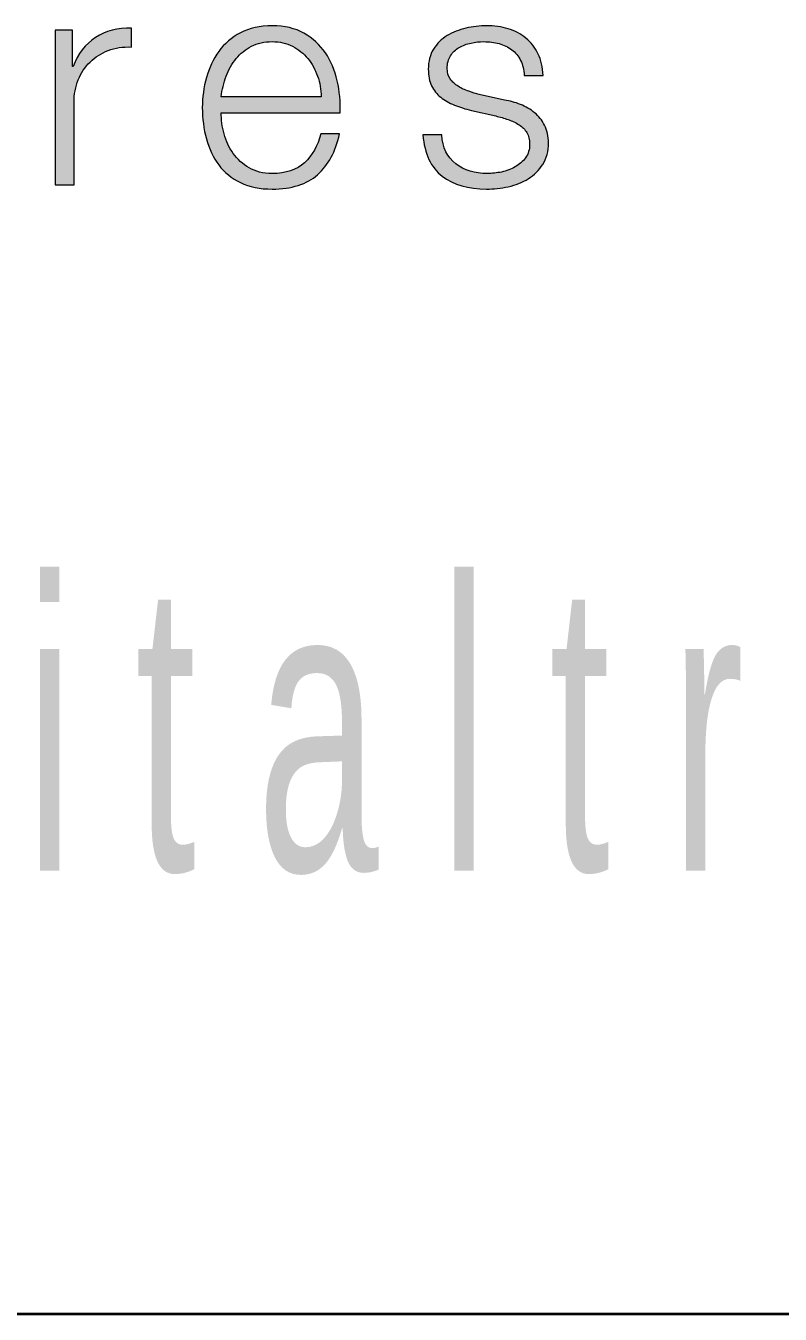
# Paper-space layout 'PCB' of a CAD drawing. Header units: millimetres. Extents: x 0 to 594, y 0 to 420.
# Drawn here: x 481.76 to 486.98, y 5 to 13.93 of the extents above; entities that cross this region are included whole.
import ezdxf

# ---------------------------------------------------------------- set-up
doc = ezdxf.new("R2010")
doc.units = ezdxf.units.MM
doc.linetypes.add('SLD-Solido', pattern=[0])
doc.layers.add('FORMAT', color=7, linetype='SLD-Solido', lineweight=35)
doc.styles.add('SLDTEXTSTYLE8', font='TXT', dxfattribs={"width": 0.567515})

psp = doc.layouts.new('PCB')

# ---------------------------------------------------------------- hatches: boundary and pattern name
at = {"layer": 'FORMAT'}
h = psp.add_hatch(color=256, dxfattribs=at)
edge = h.paths.add_edge_path(flags=0)
edge.add_spline(control_points=[(483.9328, 13.3237), (483.9356, 13.3984), (483.9287, 13.4722), (483.9121, 13.5448)], knot_values=[21, 21, 21, 21, 22, 22, 22, 22], weights=[1, 1, 1, 1], degree=3, periodic=0)
edge.add_spline(control_points=[(483.9121, 13.5448), (483.8955, 13.6174), (483.8681, 13.6818), (483.8301, 13.7378)], knot_values=[0, 0, 0, 0, 1, 1, 1, 1], weights=[1, 1, 1, 1], degree=3, periodic=0)
edge.add_spline(control_points=[(483.8301, 13.7378), (483.792, 13.7939), (483.7425, 13.8393), (483.6817, 13.8739)], knot_values=[1, 1, 1, 1, 2, 2, 2, 2], weights=[1, 1, 1, 1], degree=3, periodic=0)
edge.add_spline(control_points=[(483.6817, 13.8739), (483.6208, 13.9084), (483.5475, 13.9257), (483.4617, 13.9257)], knot_values=[2, 2, 2, 2, 3, 3, 3, 3], weights=[1, 1, 1, 1], degree=3, periodic=0)
edge.add_spline(control_points=[(483.4617, 13.9257), (483.3772, 13.9257), (483.3042, 13.9094), (483.2426, 13.8769)], knot_values=[3, 3, 3, 3, 4, 4, 4, 4], weights=[1, 1, 1, 1], degree=3, periodic=0)
edge.add_spline(control_points=[(483.2426, 13.8769), (483.1811, 13.8444), (483.1309, 13.8015), (483.0921, 13.7482)], knot_values=[4, 4, 4, 4, 5, 5, 5, 5], weights=[1, 1, 1, 1], degree=3, periodic=0)
edge.add_spline(control_points=[(483.0921, 13.7482), (483.0534, 13.6949), (483.0247, 13.6343), (483.006, 13.5665)], knot_values=[5, 5, 5, 5, 6, 6, 6, 6], weights=[1, 1, 1, 1], degree=3, periodic=0)
edge.add_spline(control_points=[(483.006, 13.5665), (482.9874, 13.4988), (482.978, 13.4296), (482.978, 13.359)], knot_values=[6, 6, 6, 6, 7, 7, 7, 7], weights=[1, 1, 1, 1], degree=3, periodic=0)
edge.add_spline(control_points=[(482.978, 13.359), (482.978, 13.2829), (482.9874, 13.2106), (483.006, 13.1421)], knot_values=[7, 7, 7, 7, 8, 8, 8, 8], weights=[1, 1, 1, 1], degree=3, periodic=0)
edge.add_spline(control_points=[(483.006, 13.1421), (483.0247, 13.0736), (483.0534, 13.0135), (483.0921, 12.9615)], knot_values=[8, 8, 8, 8, 9, 9, 9, 9], weights=[1, 1, 1, 1], degree=3, periodic=0)
edge.add_spline(control_points=[(483.0921, 12.9615), (483.1309, 12.9096), (483.1811, 12.8687), (483.2426, 12.8391)], knot_values=[9, 9, 9, 9, 10, 10, 10, 10], weights=[1, 1, 1, 1], degree=3, periodic=0)
edge.add_spline(control_points=[(483.2426, 12.8391), (483.3042, 12.8093), (483.3772, 12.7944), (483.4617, 12.7944)], knot_values=[10, 10, 10, 10, 11, 11, 11, 11], weights=[1, 1, 1, 1], degree=3, periodic=0)
edge.add_spline(control_points=[(483.4617, 12.7944), (483.5973, 12.7944), (483.7021, 12.8276), (483.7761, 12.894)], knot_values=[11, 11, 11, 11, 12, 12, 12, 12], weights=[1, 1, 1, 1], degree=3, periodic=0)
edge.add_spline(control_points=[(483.7761, 12.894), (483.8501, 12.9604), (483.901, 13.0546), (483.9287, 13.1763)], knot_values=[12, 12, 12, 12, 13, 13, 13, 13], weights=[1, 1, 1, 1], degree=3, periodic=0)
edge.add_line((483.9287, 13.1763), (483.7979, 13.1763))
edge.add_spline(control_points=[(483.7979, 13.1763), (483.7771, 13.0933), (483.7398, 13.0268), (483.6858, 12.977)], knot_values=[14, 14, 14, 14, 15, 15, 15, 15], weights=[1, 1, 1, 1], degree=3, periodic=0)
edge.add_spline(control_points=[(483.6858, 12.977), (483.6319, 12.9272), (483.5571, 12.9023), (483.4617, 12.9023)], knot_values=[15, 15, 15, 15, 16, 16, 16, 16], weights=[1, 1, 1, 1], degree=3, periodic=0)
edge.add_spline(control_points=[(483.4617, 12.9023), (483.3994, 12.9023), (483.3461, 12.9155), (483.3018, 12.9418)], knot_values=[16, 16, 16, 16, 17, 17, 17, 17], weights=[1, 1, 1, 1], degree=3, periodic=0)
edge.add_spline(control_points=[(483.3018, 12.9418), (483.2575, 12.968), (483.2209, 13.0013), (483.1918, 13.0414)], knot_values=[17, 17, 17, 17, 18, 18, 18, 18], weights=[1, 1, 1, 1], degree=3, periodic=0)
edge.add_spline(control_points=[(483.1918, 13.0414), (483.1627, 13.0815), (483.1416, 13.1268), (483.1285, 13.1774)], knot_values=[18, 18, 18, 18, 19, 19, 19, 19], weights=[1, 1, 1, 1], degree=3, periodic=0)
edge.add_spline(control_points=[(483.1285, 13.1774), (483.1153, 13.2279), (483.1087, 13.2766), (483.1087, 13.3237)], knot_values=[19, 19, 19, 19, 20, 20, 20, 20], weights=[1, 1, 1, 1], degree=3, periodic=0)
edge.add_line((483.1087, 13.3237), (483.9328, 13.3237))
edge = h.paths.add_edge_path(flags=0)
edge.add_spline(control_points=[(483.7086, 13.6984), (483.7378, 13.6632), (483.7602, 13.6227), (483.7761, 13.577)], knot_values=[6, 6, 6, 6, 7, 7, 7, 7], weights=[1, 1, 1, 1], degree=3, periodic=0)
edge.add_spline(control_points=[(483.7761, 13.577), (483.792, 13.5313), (483.8007, 13.4835), (483.802, 13.4337)], knot_values=[7, 7, 7, 7, 8, 8, 8, 8], weights=[1, 1, 1, 1], degree=3, periodic=0)
edge.add_line((483.802, 13.4337), (483.1087, 13.4337))
edge.add_spline(control_points=[(483.1087, 13.4337), (483.1143, 13.4821), (483.1257, 13.5295), (483.143, 13.5759)], knot_values=[0, 0, 0, 0, 1, 1, 1, 1], weights=[1, 1, 1, 1], degree=3, periodic=0)
edge.add_spline(control_points=[(483.143, 13.5759), (483.1603, 13.6223), (483.1835, 13.6632), (483.2126, 13.6984)], knot_values=[1, 1, 1, 1, 2, 2, 2, 2], weights=[1, 1, 1, 1], degree=3, periodic=0)
edge.add_spline(control_points=[(483.2126, 13.6984), (483.2416, 13.7337), (483.2768, 13.762), (483.3184, 13.7835)], knot_values=[2, 2, 2, 2, 3, 3, 3, 3], weights=[1, 1, 1, 1], degree=3, periodic=0)
edge.add_spline(control_points=[(483.3184, 13.7835), (483.3599, 13.805), (483.4077, 13.8157), (483.4617, 13.8157)], knot_values=[3, 3, 3, 3, 4, 4, 4, 4], weights=[1, 1, 1, 1], degree=3, periodic=0)
edge.add_spline(control_points=[(483.4617, 13.8157), (483.5143, 13.8157), (483.5612, 13.805), (483.6028, 13.7835)], knot_values=[4, 4, 4, 4, 5, 5, 5, 5], weights=[1, 1, 1, 1], degree=3, periodic=0)
edge.add_spline(control_points=[(483.6028, 13.7835), (483.6443, 13.762), (483.6796, 13.7337), (483.7086, 13.6984)], knot_values=[5, 5, 5, 5, 6, 6, 6, 6], weights=[1, 1, 1, 1], degree=3, periodic=0)
h = psp.add_hatch(color=256, dxfattribs=at)
edge = h.paths.add_edge_path(flags=0)
edge.add_spline(control_points=[(485.3485, 13.2366), (485.3305, 13.2711), (485.3073, 13.3001), (485.279, 13.3237)], knot_values=[47, 47, 47, 47, 48, 48, 48, 48], weights=[1, 1, 1, 1], degree=3, periodic=0)
edge.add_spline(control_points=[(485.279, 13.3237), (485.2506, 13.3472), (485.2181, 13.3663), (485.1814, 13.3808)], knot_values=[0, 0, 0, 0, 1, 1, 1, 1], weights=[1, 1, 1, 1], degree=3, periodic=0)
edge.add_spline(control_points=[(485.1814, 13.3808), (485.1447, 13.3954), (485.1078, 13.4054), (485.0704, 13.4108)], knot_values=[1, 1, 1, 1, 2, 2, 2, 2], weights=[1, 1, 1, 1], degree=3, periodic=0)
edge.add_line((485.0704, 13.4108), (484.896, 13.4503))
edge.add_spline(control_points=[(484.896, 13.4503), (484.8738, 13.4559), (484.8496, 13.4632), (484.8233, 13.4722)], knot_values=[3, 3, 3, 3, 4, 4, 4, 4], weights=[1, 1, 1, 1], degree=3, periodic=0)
edge.add_spline(control_points=[(484.8233, 13.4722), (484.797, 13.4812), (484.7728, 13.4925), (484.7507, 13.5064)], knot_values=[4, 4, 4, 4, 5, 5, 5, 5], weights=[1, 1, 1, 1], degree=3, periodic=0)
edge.add_spline(control_points=[(484.7507, 13.5064), (484.7285, 13.5202), (484.7102, 13.5372), (484.6956, 13.5573)], knot_values=[5, 5, 5, 5, 6, 6, 6, 6], weights=[1, 1, 1, 1], degree=3, periodic=0)
edge.add_spline(control_points=[(484.6956, 13.5573), (484.6811, 13.5773), (484.6738, 13.6019), (484.6738, 13.631)], knot_values=[6, 6, 6, 6, 7, 7, 7, 7], weights=[1, 1, 1, 1], degree=3, periodic=0)
edge.add_spline(control_points=[(484.6738, 13.631), (484.6738, 13.6655), (484.6814, 13.6945), (484.6967, 13.7181)], knot_values=[7, 7, 7, 7, 8, 8, 8, 8], weights=[1, 1, 1, 1], degree=3, periodic=0)
edge.add_spline(control_points=[(484.6967, 13.7181), (484.7119, 13.7417), (484.7319, 13.7606), (484.7568, 13.7752)], knot_values=[8, 8, 8, 8, 9, 9, 9, 9], weights=[1, 1, 1, 1], degree=3, periodic=0)
edge.add_spline(control_points=[(484.7568, 13.7752), (484.7818, 13.7897), (484.8092, 13.8001), (484.8389, 13.8063)], knot_values=[9, 9, 9, 9, 10, 10, 10, 10], weights=[1, 1, 1, 1], degree=3, periodic=0)
edge.add_spline(control_points=[(484.8389, 13.8063), (484.8686, 13.8126), (484.898, 13.8157), (484.9272, 13.8157)], knot_values=[10, 10, 10, 10, 11, 11, 11, 11], weights=[1, 1, 1, 1], degree=3, periodic=0)
edge.add_spline(control_points=[(484.9272, 13.8157), (484.9645, 13.8157), (484.9998, 13.8111), (485.033, 13.8021)], knot_values=[11, 11, 11, 11, 12, 12, 12, 12], weights=[1, 1, 1, 1], degree=3, periodic=0)
edge.add_spline(control_points=[(485.033, 13.8021), (485.0663, 13.7932), (485.0956, 13.7791), (485.1212, 13.7597)], knot_values=[12, 12, 12, 12, 13, 13, 13, 13], weights=[1, 1, 1, 1], degree=3, periodic=0)
edge.add_spline(control_points=[(485.1212, 13.7597), (485.1468, 13.7402), (485.1673, 13.7157), (485.1824, 13.6859)], knot_values=[13, 13, 13, 13, 14, 14, 14, 14], weights=[1, 1, 1, 1], degree=3, periodic=0)
edge.add_spline(control_points=[(485.1824, 13.6859), (485.1976, 13.6562), (485.2059, 13.6212), (485.2073, 13.5812)], knot_values=[14, 14, 14, 14, 15, 15, 15, 15], weights=[1, 1, 1, 1], degree=3, periodic=0)
edge.add_line((485.2073, 13.5812), (485.3381, 13.5812))
edge.add_spline(control_points=[(485.3381, 13.5812), (485.3354, 13.6393), (485.3236, 13.6897), (485.3028, 13.7327)], knot_values=[16, 16, 16, 16, 17, 17, 17, 17], weights=[1, 1, 1, 1], degree=3, periodic=0)
edge.add_spline(control_points=[(485.3028, 13.7327), (485.282, 13.7755), (485.2541, 13.8115), (485.2188, 13.8406)], knot_values=[17, 17, 17, 17, 18, 18, 18, 18], weights=[1, 1, 1, 1], degree=3, periodic=0)
edge.add_spline(control_points=[(485.2188, 13.8406), (485.1835, 13.8696), (485.1427, 13.8911), (485.0963, 13.905)], knot_values=[18, 18, 18, 18, 19, 19, 19, 19], weights=[1, 1, 1, 1], degree=3, periodic=0)
edge.add_spline(control_points=[(485.0963, 13.905), (485.0499, 13.9188), (484.9998, 13.9257), (484.9458, 13.9257)], knot_values=[19, 19, 19, 19, 20, 20, 20, 20], weights=[1, 1, 1, 1], degree=3, periodic=0)
edge.add_spline(control_points=[(484.9458, 13.9257), (484.8987, 13.9257), (484.8514, 13.9202), (484.8036, 13.9091)], knot_values=[20, 20, 20, 20, 21, 21, 21, 21], weights=[1, 1, 1, 1], degree=3, periodic=0)
edge.add_spline(control_points=[(484.8036, 13.9091), (484.7558, 13.898), (484.7126, 13.8808), (484.6738, 13.8572)], knot_values=[21, 21, 21, 21, 22, 22, 22, 22], weights=[1, 1, 1, 1], degree=3, periodic=0)
edge.add_spline(control_points=[(484.6738, 13.8572), (484.6351, 13.8336), (484.6036, 13.8024), (484.5794, 13.7639)], knot_values=[22, 22, 22, 22, 23, 23, 23, 23], weights=[1, 1, 1, 1], degree=3, periodic=0)
edge.add_spline(control_points=[(484.5794, 13.7639), (484.5552, 13.725), (484.5431, 13.6788), (484.5431, 13.6248)], knot_values=[23, 23, 23, 23, 24, 24, 24, 24], weights=[1, 1, 1, 1], degree=3, periodic=0)
edge.add_spline(control_points=[(484.5431, 13.6248), (484.5431, 13.5791), (484.5507, 13.5406), (484.566, 13.5095)], knot_values=[24, 24, 24, 24, 25, 25, 25, 25], weights=[1, 1, 1, 1], degree=3, periodic=0)
edge.add_spline(control_points=[(484.566, 13.5095), (484.5811, 13.4784), (484.6023, 13.452), (484.6292, 13.4307)], knot_values=[25, 25, 25, 25, 26, 26, 26, 26], weights=[1, 1, 1, 1], degree=3, periodic=0)
edge.add_spline(control_points=[(484.6292, 13.4307), (484.6562, 13.4092), (484.6877, 13.3912), (484.7236, 13.3766)], knot_values=[26, 26, 26, 26, 27, 27, 27, 27], weights=[1, 1, 1, 1], degree=3, periodic=0)
edge.add_spline(control_points=[(484.7236, 13.3766), (484.7597, 13.3622), (484.799, 13.3493), (484.8421, 13.3382)], knot_values=[27, 27, 27, 27, 28, 28, 28, 28], weights=[1, 1, 1, 1], degree=3, periodic=0)
edge.add_line((484.8421, 13.3382), (485.0102, 13.3008))
edge.add_spline(control_points=[(485.0102, 13.3008), (485.0392, 13.2939), (485.068, 13.2856), (485.0963, 13.2759)], knot_values=[29, 29, 29, 29, 30, 30, 30, 30], weights=[1, 1, 1, 1], degree=3, periodic=0)
edge.add_spline(control_points=[(485.0963, 13.2759), (485.1247, 13.2663), (485.15, 13.2542), (485.172, 13.2397)], knot_values=[30, 30, 30, 30, 31, 31, 31, 31], weights=[1, 1, 1, 1], degree=3, periodic=0)
edge.add_spline(control_points=[(485.172, 13.2397), (485.1942, 13.2251), (485.2119, 13.2072), (485.225, 13.1857)], knot_values=[31, 31, 31, 31, 32, 32, 32, 32], weights=[1, 1, 1, 1], degree=3, periodic=0)
edge.add_spline(control_points=[(485.225, 13.1857), (485.2381, 13.1643), (485.2447, 13.1376), (485.2447, 13.1058)], knot_values=[32, 32, 32, 32, 33, 33, 33, 33], weights=[1, 1, 1, 1], degree=3, periodic=0)
edge.add_spline(control_points=[(485.2447, 13.1058), (485.2447, 13.0683), (485.2354, 13.037), (485.2167, 13.0114)], knot_values=[33, 33, 33, 33, 34, 34, 34, 34], weights=[1, 1, 1, 1], degree=3, periodic=0)
edge.add_spline(control_points=[(485.2167, 13.0114), (485.198, 12.9856), (485.1741, 12.9646), (485.1451, 12.948)], knot_values=[34, 34, 34, 34, 35, 35, 35, 35], weights=[1, 1, 1, 1], degree=3, periodic=0)
edge.add_spline(control_points=[(485.1451, 12.948), (485.1161, 12.9314), (485.0846, 12.9197), (485.0507, 12.9127)], knot_values=[35, 35, 35, 35, 36, 36, 36, 36], weights=[1, 1, 1, 1], degree=3, periodic=0)
edge.add_spline(control_points=[(485.0507, 12.9127), (485.0167, 12.9058), (484.9839, 12.9024), (484.9521, 12.9024)], knot_values=[36, 36, 36, 36, 37, 37, 37, 37], weights=[1, 1, 1, 1], degree=3, periodic=0)
edge.add_spline(control_points=[(484.9521, 12.9024), (484.8648, 12.9024), (484.7919, 12.9247), (484.7331, 12.9699)], knot_values=[37, 37, 37, 37, 38, 38, 38, 38], weights=[1, 1, 1, 1], degree=3, periodic=0)
edge.add_spline(control_points=[(484.7331, 12.9699), (484.6743, 13.0147), (484.6421, 13.0815), (484.6365, 13.1701)], knot_values=[38, 38, 38, 38, 39, 39, 39, 39], weights=[1, 1, 1, 1], degree=3, periodic=0)
edge.add_line((484.6365, 13.1701), (484.5057, 13.1701))
edge.add_spline(control_points=[(484.5057, 13.1701), (484.5168, 13.0386), (484.5614, 12.9431), (484.6396, 12.8836)], knot_values=[40, 40, 40, 40, 41, 41, 41, 41], weights=[1, 1, 1, 1], degree=3, periodic=0)
edge.add_spline(control_points=[(484.6396, 12.8836), (484.7178, 12.8241), (484.8198, 12.7944), (484.9458, 12.7944)], knot_values=[41, 41, 41, 41, 42, 42, 42, 42], weights=[1, 1, 1, 1], degree=3, periodic=0)
edge.add_spline(control_points=[(484.9458, 12.7944), (484.9956, 12.7944), (485.0461, 12.7999), (485.0973, 12.811)], knot_values=[42, 42, 42, 42, 43, 43, 43, 43], weights=[1, 1, 1, 1], degree=3, periodic=0)
edge.add_spline(control_points=[(485.0973, 12.811), (485.1485, 12.8221), (485.1946, 12.8404), (485.2354, 12.866)], knot_values=[43, 43, 43, 43, 44, 44, 44, 44], weights=[1, 1, 1, 1], degree=3, periodic=0)
edge.add_spline(control_points=[(485.2354, 12.866), (485.2762, 12.8915), (485.3098, 12.9247), (485.3361, 12.9657)], knot_values=[44, 44, 44, 44, 45, 45, 45, 45], weights=[1, 1, 1, 1], degree=3, periodic=0)
edge.add_spline(control_points=[(485.3361, 12.9657), (485.3623, 13.0064), (485.3755, 13.0559), (485.3755, 13.1141)], knot_values=[45, 45, 45, 45, 46, 46, 46, 46], weights=[1, 1, 1, 1], degree=3, periodic=0)
edge.add_spline(control_points=[(485.3755, 13.1141), (485.3755, 13.161), (485.3665, 13.2019), (485.3485, 13.2366)], knot_values=[46, 46, 46, 46, 47, 47, 47, 47], weights=[1, 1, 1, 1], degree=3, periodic=0)
h = psp.add_hatch(color=256, dxfattribs=at)
edge = h.paths.add_edge_path(flags=0)
edge.add_spline(control_points=[(482.4882, 13.9092), (482.3912, 13.9133), (482.3078, 13.8918), (482.238, 13.8448)], knot_values=[11, 11, 11, 11, 12, 12, 12, 12], weights=[1, 1, 1, 1], degree=3, periodic=0)
edge.add_spline(control_points=[(482.238, 13.8448), (482.168, 13.7977), (482.1165, 13.7306), (482.0833, 13.6435)], knot_values=[12, 12, 12, 12, 13, 13, 13, 13], weights=[1, 1, 1, 1], degree=3, periodic=0)
edge.add_line((482.0833, 13.6435), (482.0792, 13.6435))
edge.add_line((482.0792, 13.6435), (482.0792, 13.8946))
edge.add_line((482.0792, 13.8946), (481.9588, 13.8946))
edge.add_line((481.9588, 13.8946), (481.9588, 12.8235))
edge.add_line((481.9588, 12.8235), (482.0896, 12.8235))
edge.add_line((482.0896, 12.8235), (482.0896, 13.3943))
edge.add_spline(control_points=[(482.0896, 13.3943), (482.0896, 13.451), (482.0992, 13.5033), (482.1186, 13.551)], knot_values=[6, 6, 6, 6, 7, 7, 7, 7], weights=[1, 1, 1, 1], degree=3, periodic=0)
edge.add_spline(control_points=[(482.1186, 13.551), (482.138, 13.5987), (482.1653, 13.6398), (482.2006, 13.6746)], knot_values=[7, 7, 7, 7, 8, 8, 8, 8], weights=[1, 1, 1, 1], degree=3, periodic=0)
edge.add_spline(control_points=[(482.2006, 13.6746), (482.2359, 13.7091), (482.2777, 13.7358), (482.3262, 13.7544)], knot_values=[8, 8, 8, 8, 9, 9, 9, 9], weights=[1, 1, 1, 1], degree=3, periodic=0)
edge.add_spline(control_points=[(482.3262, 13.7544), (482.3746, 13.7731), (482.4287, 13.7811), (482.4882, 13.7784)], knot_values=[9, 9, 9, 9, 10, 10, 10, 10], weights=[1, 1, 1, 1], degree=3, periodic=0)
edge.add_line((482.4882, 13.7784), (482.4882, 13.9092))

# ---------------------------------------------------------------- linework, layer by layer
at = {"color": 7, "linetype": 'SLD-Solido', "lineweight": 35}
psp.add_line((589, 5), (5, 5), dxfattribs=at)
at = {"layer": 'FORMAT', "linetype": 'SLD-Solido', "lineweight": 18}
for p, q in [((482.0792, 13.8946), (481.9588, 13.8946)), ((481.9588, 13.8946), (481.9588, 12.8235)), ((482.0792, 13.6435), (482.0792, 13.8946)), ((482.4882, 13.7784), (482.4882, 13.9092)), ((482.0833, 13.6435), (482.0792, 13.6435)), ((485.2073, 13.5812), (485.3381, 13.5812)), ((482.0896, 12.8235), (482.0896, 13.3943)), ((483.802, 13.4337), (483.1087, 13.4337)), ((485.0704, 13.4108), (484.896, 13.4503)), ((483.1087, 13.3237), (483.9328, 13.3237)), ((484.8421, 13.3382), (485.0102, 13.3008)), ((483.9287, 13.1763), (483.7979, 13.1763)), ((484.6365, 13.1701), (484.5057, 13.1701)), ((481.9588, 12.8235), (482.0896, 12.8235))]:
    psp.add_line(p, q, dxfattribs=at)
for points in [[(483.4617, 13.9257), (483.3772, 13.9257), (483.3042, 13.9094), (483.2426, 13.8769)], [(483.6817, 13.8739), (483.6208, 13.9084), (483.5475, 13.9257), (483.4617, 13.9257)], [(484.9458, 13.9257), (484.8987, 13.9257), (484.8514, 13.9202), (484.8036, 13.9091)], [(485.0963, 13.905), (485.0499, 13.9188), (484.9998, 13.9257), (484.9458, 13.9257)], [(482.238, 13.8448), (482.168, 13.7977), (482.1165, 13.7306), (482.0833, 13.6435)], [(482.4882, 13.9092), (482.3912, 13.9133), (482.3078, 13.8918), (482.238, 13.8448)], [(483.2426, 13.8769), (483.1811, 13.8444), (483.1309, 13.8015), (483.0921, 13.7482)], [(483.8301, 13.7378), (483.792, 13.7939), (483.7425, 13.8393), (483.6817, 13.8739)], [(484.6738, 13.8572), (484.6351, 13.8336), (484.6036, 13.8024), (484.5794, 13.7639)], [(484.8036, 13.9091), (484.7558, 13.898), (484.7126, 13.8808), (484.6738, 13.8572)], [(485.2188, 13.8406), (485.1835, 13.8696), (485.1427, 13.8911), (485.0963, 13.905)], [(485.3028, 13.7327), (485.282, 13.7755), (485.2541, 13.8115), (485.2188, 13.8406)], [(482.2006, 13.6746), (482.2359, 13.7091), (482.2777, 13.7358), (482.3262, 13.7544)], [(482.3262, 13.7544), (482.3746, 13.7731), (482.4287, 13.7811), (482.4882, 13.7784)], [(483.0921, 13.7482), (483.0534, 13.6949), (483.0247, 13.6343), (483.006, 13.5665)], [(483.2126, 13.6984), (483.2416, 13.7337), (483.2768, 13.762), (483.3184, 13.7835)], [(483.3184, 13.7835), (483.3599, 13.805), (483.4077, 13.8157), (483.4617, 13.8157)], [(483.4617, 13.8157), (483.5143, 13.8157), (483.5612, 13.805), (483.6028, 13.7835)], [(483.6028, 13.7835), (483.6443, 13.762), (483.6796, 13.7337), (483.7086, 13.6984)], [(484.5794, 13.7639), (484.5552, 13.725), (484.5431, 13.6788), (484.5431, 13.6248)], [(484.6967, 13.7181), (484.7119, 13.7417), (484.7319, 13.7606), (484.7568, 13.7752)], [(484.7568, 13.7752), (484.7818, 13.7897), (484.8092, 13.8001), (484.8389, 13.8063)], [(484.8389, 13.8063), (484.8686, 13.8126), (484.898, 13.8157), (484.9272, 13.8157)], [(484.9272, 13.8157), (484.9645, 13.8157), (484.9998, 13.8111), (485.033, 13.8021)], [(485.033, 13.8021), (485.0663, 13.7932), (485.0956, 13.7791), (485.1212, 13.7597)], [(485.1212, 13.7597), (485.1468, 13.7402), (485.1673, 13.7157), (485.1824, 13.6859)], [(482.1186, 13.551), (482.138, 13.5987), (482.1653, 13.6398), (482.2006, 13.6746)], [(483.143, 13.5759), (483.1603, 13.6223), (483.1835, 13.6632), (483.2126, 13.6984)], [(483.7086, 13.6984), (483.7378, 13.6632), (483.7602, 13.6227), (483.7761, 13.577)], [(483.9121, 13.5448), (483.8955, 13.6174), (483.8681, 13.6818), (483.8301, 13.7378)], [(484.6738, 13.631), (484.6738, 13.6655), (484.6814, 13.6945), (484.6967, 13.7181)], [(485.1824, 13.6859), (485.1976, 13.6562), (485.2059, 13.6212), (485.2073, 13.5812)], [(485.3381, 13.5812), (485.3354, 13.6393), (485.3236, 13.6897), (485.3028, 13.7327)], [(483.1087, 13.4337), (483.1143, 13.4821), (483.1257, 13.5295), (483.143, 13.5759)], [(483.7761, 13.577), (483.792, 13.5313), (483.8007, 13.4835), (483.802, 13.4337)], [(484.5431, 13.6248), (484.5431, 13.5791), (484.5507, 13.5406), (484.566, 13.5095)], [(484.6956, 13.5573), (484.6811, 13.5773), (484.6738, 13.6019), (484.6738, 13.631)], [(482.0896, 13.3943), (482.0896, 13.451), (482.0992, 13.5033), (482.1186, 13.551)], [(483.006, 13.5665), (482.9874, 13.4988), (482.978, 13.4296), (482.978, 13.359)], [(483.9328, 13.3237), (483.9356, 13.3984), (483.9287, 13.4722), (483.9121, 13.5448)], [(484.566, 13.5095), (484.5811, 13.4784), (484.6023, 13.452), (484.6292, 13.4307)], [(484.7507, 13.5064), (484.7285, 13.5202), (484.7102, 13.5372), (484.6956, 13.5573)], [(484.8233, 13.4722), (484.797, 13.4812), (484.7728, 13.4925), (484.7507, 13.5064)], [(484.6292, 13.4307), (484.6562, 13.4092), (484.6877, 13.3912), (484.7236, 13.3766)], [(484.896, 13.4503), (484.8738, 13.4559), (484.8496, 13.4632), (484.8233, 13.4722)], [(485.1814, 13.3808), (485.1447, 13.3954), (485.1078, 13.4054), (485.0704, 13.4108)], [(482.978, 13.359), (482.978, 13.2829), (482.9874, 13.2106), (483.006, 13.1421)], [(483.1285, 13.1774), (483.1153, 13.2279), (483.1087, 13.2766), (483.1087, 13.3237)], [(484.7236, 13.3766), (484.7597, 13.3622), (484.799, 13.3493), (484.8421, 13.3382)], [(485.0102, 13.3008), (485.0392, 13.2939), (485.068, 13.2856), (485.0963, 13.2759)], [(485.279, 13.3237), (485.2506, 13.3472), (485.2181, 13.3663), (485.1814, 13.3808)], [(485.3485, 13.2366), (485.3305, 13.2711), (485.3073, 13.3001), (485.279, 13.3237)], [(485.0963, 13.2759), (485.1247, 13.2663), (485.15, 13.2542), (485.172, 13.2397)], [(485.172, 13.2397), (485.1942, 13.2251), (485.2119, 13.2072), (485.225, 13.1857)], [(485.3755, 13.1141), (485.3755, 13.161), (485.3665, 13.2019), (485.3485, 13.2366)], [(483.006, 13.1421), (483.0247, 13.0736), (483.0534, 13.0135), (483.0921, 12.9615)], [(483.1918, 13.0414), (483.1627, 13.0815), (483.1416, 13.1268), (483.1285, 13.1774)], [(483.7979, 13.1763), (483.7771, 13.0933), (483.7398, 13.0268), (483.6858, 12.977)], [(483.7761, 12.894), (483.8501, 12.9604), (483.901, 13.0546), (483.9287, 13.1763)], [(484.5057, 13.1701), (484.5168, 13.0386), (484.5614, 12.9431), (484.6396, 12.8836)], [(484.7331, 12.9699), (484.6743, 13.0147), (484.6421, 13.0815), (484.6365, 13.1701)], [(485.225, 13.1857), (485.2381, 13.1643), (485.2447, 13.1376), (485.2447, 13.1058)], [(483.3018, 12.9418), (483.2575, 12.968), (483.2209, 13.0013), (483.1918, 13.0414)], [(485.2447, 13.1058), (485.2447, 13.0683), (485.2354, 13.037), (485.2167, 13.0114)], [(485.3361, 12.9657), (485.3623, 13.0064), (485.3755, 13.0559), (485.3755, 13.1141)], [(483.0921, 12.9615), (483.1309, 12.9096), (483.1811, 12.8687), (483.2426, 12.8391)], [(483.6858, 12.977), (483.6319, 12.9272), (483.5571, 12.9023), (483.4617, 12.9023)], [(484.9521, 12.9024), (484.8648, 12.9024), (484.7919, 12.9247), (484.7331, 12.9699)], [(485.1451, 12.948), (485.1161, 12.9314), (485.0846, 12.9197), (485.0507, 12.9127)], [(485.2167, 13.0114), (485.198, 12.9856), (485.1741, 12.9646), (485.1451, 12.948)], [(485.2354, 12.866), (485.2762, 12.8915), (485.3098, 12.9247), (485.3361, 12.9657)], [(483.4617, 12.9023), (483.3994, 12.9023), (483.3461, 12.9155), (483.3018, 12.9418)], [(483.4617, 12.7944), (483.5973, 12.7944), (483.7021, 12.8276), (483.7761, 12.894)], [(484.6396, 12.8836), (484.7178, 12.8241), (484.8198, 12.7944), (484.9458, 12.7944)], [(485.0507, 12.9127), (485.0167, 12.9058), (484.9839, 12.9024), (484.9521, 12.9024)], [(485.0973, 12.811), (485.1485, 12.8221), (485.1946, 12.8404), (485.2354, 12.866)], [(483.2426, 12.8391), (483.3042, 12.8093), (483.3772, 12.7944), (483.4617, 12.7944)], [(484.9458, 12.7944), (484.9956, 12.7944), (485.0461, 12.7999), (485.0973, 12.811)]]:
    psp.add_open_spline(points, degree=3, dxfattribs=at)

# ---------------------------------------------------------------- texts
at = {"layer": 'FORMAT', "insert": (488.9641, 10.0718), "char_height": 2, "attachment_point": 2, "style": 'SLDTEXTSTYLE8'}
psp.add_mtext('i t a l t r o n i c . c o m', dxfattribs=at)

doc.saveas('drawing.dxf')
